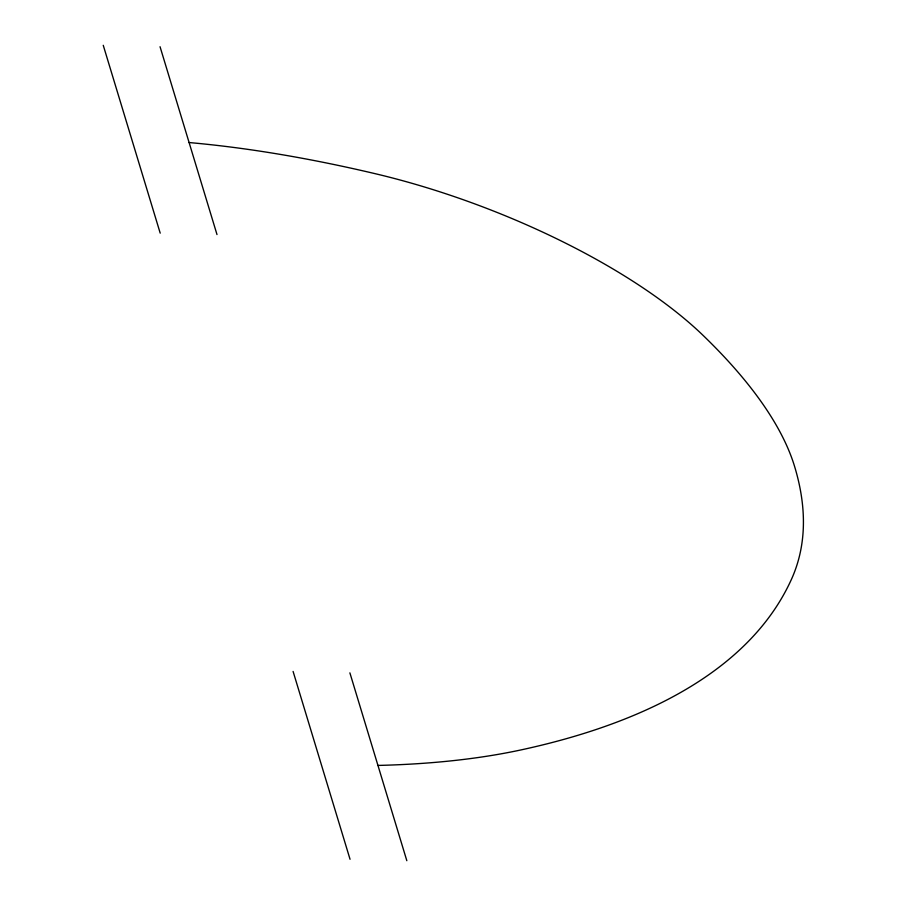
<?xml version="1.0" encoding="UTF-8"?>
<svg xmlns="http://www.w3.org/2000/svg" width="906" height="906" viewBox="0 0 906 906"><rect width="100%" height="100%" fill="white"/><g stroke="black" fill="none" stroke-linecap="round" stroke-linejoin="round"><path stroke-width="1.36" d="M160.045 46.716L216.998 234.563M349.886 672.852L406.828 860.7M103.25 45.3L160.203 233.148M293.091 671.437L350.044 859.284M377.949 765.434A1065.06 374.733 21 0 0 522.615 749.568A1609.011 566.114 21 0 0 791.221 579.829A1065.06 374.733 21 0 0 794.585 466.443A680.044 239.263 21 0 0 703.169 335.469A322.479 113.465 21 0 0 375.684 173.805A680.044 239.263 21 0 0 189.105 142.548"/></g></svg>
